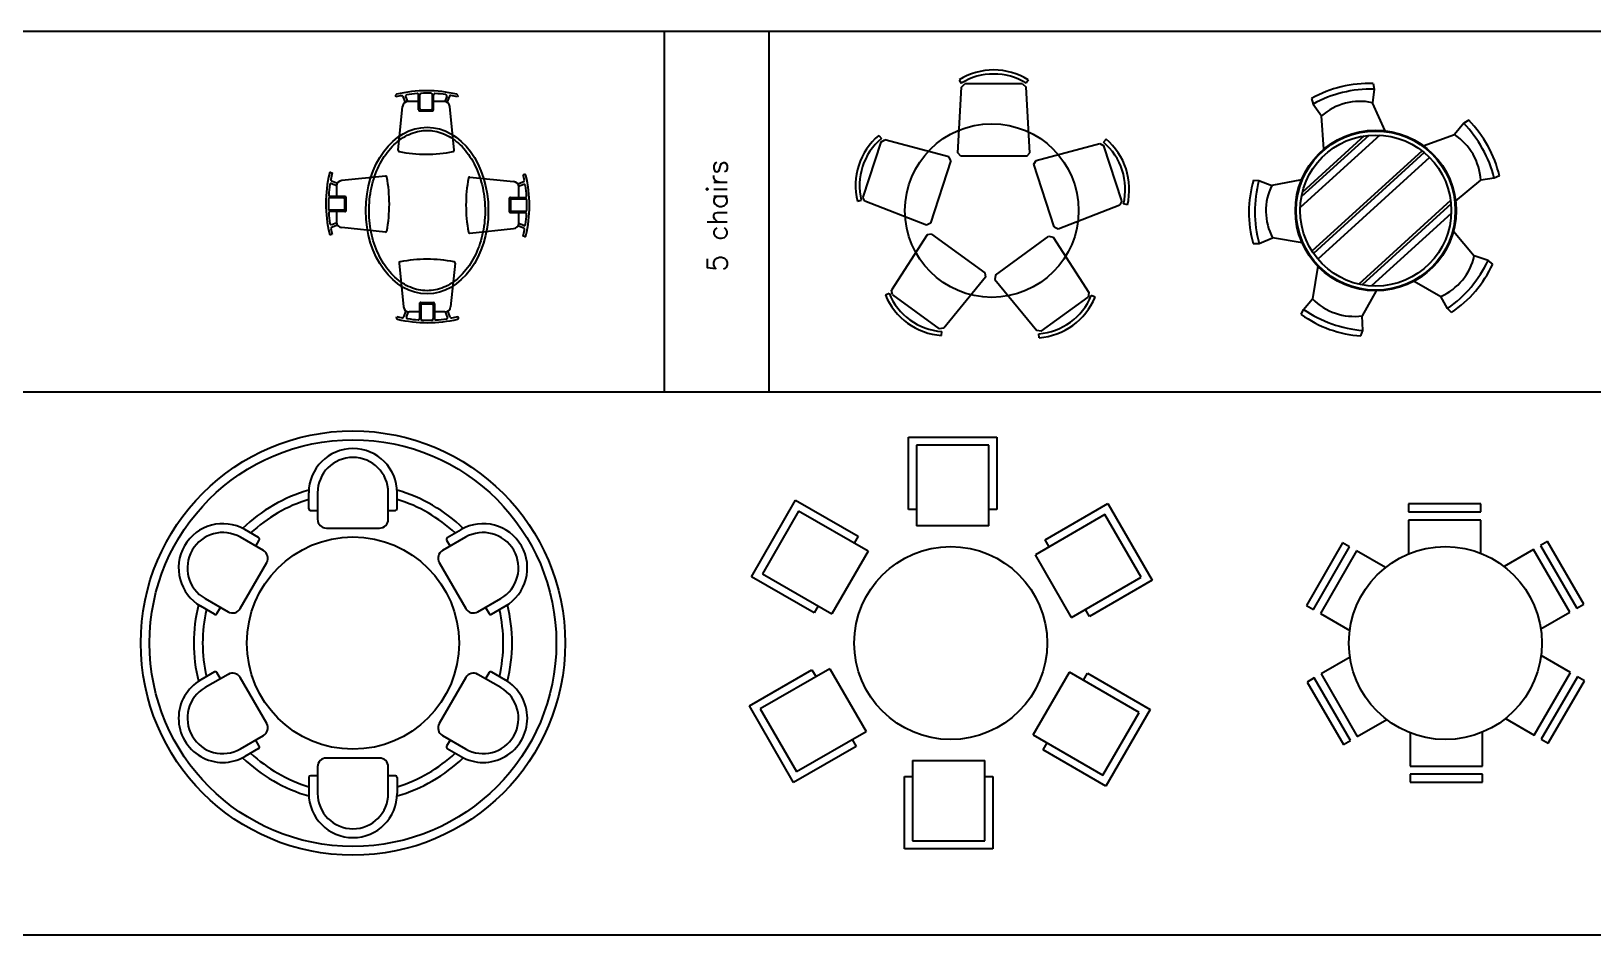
# Model space of a CAD drawing. Header units: inches. Extents: x 38074 to 101214, y 18833 to 57379.
# Drawn here: x 65706 to 75419, y 37841 to 43462 of the extents above; entities that cross this region are included whole.
import ezdxf

# ---------------------------------------------------------------- set-up
doc = ezdxf.new("R2010")
doc.units = ezdxf.units.IN
doc.layers.add('www.cad-blocks.net', color=7, linetype='Continuous')
doc.styles.get("Standard").update_dxf_attribs({"font": 'arial.ttf'})

# ---------------------------------------------------------------- blocks, each defined once
blk = doc.blocks.new('A$C34A253DA')
for p, q in [((0.4336, 1.4118), (0.4355, 1.4043)), ((0.4792, 1.4073), (0.4937, 1.3703)), ((0.4959, 1.4072), (0.5082, 1.376)), ((0.5768, 1.3765), (0.5118, 1.3765)), ((0.5767, 1.3251), (0.5769, 1.4176)), ((0.5845, 1.3328), (0.5847, 1.419)), ((0.6623, 1.3328), (0.6625, 1.4192)), ((0.67, 1.325), (0.6703, 1.4181)), ((0.7351, 1.3765), (0.6701, 1.3765)), ((0.7514, 1.4081), (0.7388, 1.376)), ((0.7682, 1.4085), (0.7532, 1.3703)), ((0.8197, 1.4118), (0.8179, 1.4043)), ((0.4491, 1.0725), (0.4769, 1.3447)), ((0.5845, 1.3173), (0.6623, 1.3172)), ((0.5923, 1.325), (0.6545, 1.325)), ((0.7978, 1.0725), (0.77, 1.3447)), ((0.0312, 0.9343), (0.0387, 0.9325)), ((0.0346, 0.8828), (0.0728, 0.8678)), ((0.3705, 0.9124), (0.0984, 0.8846)), ((0.8955, 0.9061), (1.1676, 0.8783)), ((1.2303, 0.8761), (1.1933, 0.8616)), ((1.2348, 0.9216), (1.2273, 0.9198)), ((0.1103, 0.7769), (0.0238, 0.7771)), ((0.1181, 0.7846), (0.025, 0.7849)), ((0.0349, 0.866), (0.0671, 0.8534)), ((0.0665, 0.8497), (0.0665, 0.7847)), ((1.148, 0.7786), (1.2406, 0.7783)), ((1.2302, 0.8593), (1.1989, 0.8471)), ((1.1995, 0.7785), (1.1995, 0.8435)), ((0.1102, 0.6991), (0.024, 0.6993)), ((0.118, 0.6913), (0.0254, 0.6915)), ((0.0665, 0.6914), (0.0665, 0.6264)), ((0.118, 0.7069), (0.118, 0.7691)), ((0.1258, 0.6991), (0.1258, 0.7769)), ((1.1402, 0.7708), (1.1402, 0.693)), ((1.148, 0.763), (1.148, 0.7008)), ((1.148, 0.6852), (1.241, 0.685)), ((1.1558, 0.7708), (1.242, 0.7706)), ((1.1558, 0.693), (1.2422, 0.6928)), ((1.1995, 0.6201), (1.1995, 0.6852)), ((0.0357, 0.5938), (0.0728, 0.6083)), ((0.0359, 0.6105), (0.0671, 0.6228)), ((0.3705, 0.5637), (0.0984, 0.5915)), ((0.8955, 0.5575), (1.1676, 0.5853)), ((1.2314, 0.5871), (1.1933, 0.602)), ((1.2311, 0.6039), (1.1989, 0.6165)), ((0.0312, 0.5482), (0.0387, 0.5501)), ((1.2348, 0.5356), (1.2273, 0.5374)), ((0.4548, 0.3705), (0.4826, 0.0984)), ((0.8034, 0.3705), (0.7756, 0.0984)), ((0.5824, 0.118), (0.5826, 0.0254)), ((0.5901, 0.1258), (0.6679, 0.1258)), ((0.5902, 0.1102), (0.5903, 0.024)), ((0.5979, 0.118), (0.6601, 0.118)), ((0.6679, 0.1103), (0.6681, 0.0238)), ((0.6757, 0.1181), (0.6759, 0.025)), ((0.4393, 0.0312), (0.4411, 0.0387)), ((0.4848, 0.0357), (0.4993, 0.0728)), ((0.5016, 0.0359), (0.5138, 0.0671)), ((0.5824, 0.0665), (0.5174, 0.0665)), ((0.7408, 0.0665), (0.6758, 0.0665)), ((0.757, 0.0349), (0.7444, 0.0671)), ((0.7738, 0.0346), (0.7589, 0.0728)), ((0.8254, 0.0312), (0.8235, 0.0387))]:
    blk.add_line(p, q)
for centre, radius, start, end in [((0.4412, 1.4137), 0.00778, 103.27839, 193.83007), ((0.6267, 0.6277), 0.7998, 101.26447, 103.83007), ((0.6267, 0.6277), 0.8154, 76.72161, 103.27839), ((0.472, 1.4045), 0.00778, 21.39367, 101.26447), ((0.5118, 1.3416), 0.035, 90, 174.89182), ((0.5032, 1.41), 0.00778, 98.96997, 201.39367), ((0.6267, 0.6277), 0.7998, 94.16457, 98.96997), ((0.5692, 1.4176), 0.00778, 359.8256, 94.16457), ((0.5925, 1.419), 0.00778, 92.47383, 179.8256), ((0.6267, 0.6277), 0.7998, 87.97246, 92.47383), ((0.6547, 1.4192), 0.00778, 359.8256, 87.97246), ((0.678, 1.4181), 0.00778, 86.28299, 179.8256), ((0.6267, 0.6277), 0.7998, 81.47345, 86.28299), ((0.7351, 1.3416), 0.035, 5.10818, 90), ((0.7441, 1.411), 0.00778, 338.60633, 81.47345), ((0.7754, 1.4056), 0.00778, 79.17535, 158.60633), ((0.6267, 0.6277), 0.7998, 76.16993, 79.17535), ((0.8122, 1.4137), 0.00778, 346.16993, 76.72161), ((0.5845, 1.3251), 0.00778, 179.8256, 269.97093), ((0.5923, 1.3328), 0.00778, 179.8256, 270), ((0.6545, 1.3328), 0.00778, 270, 359.8256), ((0.6623, 1.325), 0.00778, 269.97093, 359.8256), ((0.4569, 1.0718), 0.00778, 174.89182, 259.24242), ((0.7901, 1.0718), 0.00778, 280.75758, 5.10818), ((0.6235, 1.9486), 0.9003, 259.24242, 280.75758), ((0.8154, 0.7413), 0.8154, 166.72161, 193.27839), ((0.0294, 0.9268), 0.00778, 76.16993, 166.72161), ((0.0374, 0.89), 0.00778, 169.17535, 248.60633), ((0.8154, 0.7413), 0.7998, 166.16993, 169.17535), ((0.1015, 0.8497), 0.035, 95.10818, 180), ((0.3712, 0.9047), 0.00778, 10.75758, 95.10818), ((-0.5056, 0.7381), 0.9003, 349.24242, 10.75758), ((1.7716, 0.7318), 0.9003, 169.24242, 190.75758), ((0.8948, 0.8984), 0.00778, 84.89182, 169.24242), ((1.1645, 0.8435), 0.035, 0, 84.89182), ((0.4506, 0.7286), 0.7998, 11.26447, 13.83007), ((1.2274, 0.8833), 0.00778, 291.39367, 11.26447), ((1.2366, 0.9141), 0.00778, 13.27839, 103.83007), ((0.4506, 0.7286), 0.8154, 346.72161, 13.27839), ((0.0238, 0.7693), 0.00778, 89.8256, 177.97246), ((0.8154, 0.7413), 0.7998, 171.47345, 176.28299), ((0.025, 0.7926), 0.00778, 176.28299, 269.8256), ((0.0321, 0.8587), 0.00778, 68.60633, 171.47345), ((0.118, 0.7769), 0.00778, 359.97093, 89.8256), ((1.148, 0.7708), 0.00778, 89.8256, 179.97093), ((1.233, 0.8521), 0.00778, 8.96997, 111.39367), ((1.2406, 0.7861), 0.00778, 269.8256, 4.16457), ((0.4506, 0.7286), 0.7998, 4.16457, 8.96997), ((0.8154, 0.7413), 0.7998, 177.97246, 182.47383), ((0.0241, 0.7071), 0.00778, 182.47383, 269.8256), ((0.0254, 0.6838), 0.00778, 89.8256, 184.16457), ((0.8154, 0.7413), 0.7998, 184.16457, 188.96997), ((0.1102, 0.7069), 0.00778, 269.8256, 0), ((0.1102, 0.7691), 0.00778, 0, 89.8256), ((0.118, 0.6991), 0.00778, 269.8256, 359.97093), ((1.148, 0.693), 0.00778, 179.97093, 269.8256), ((1.1558, 0.763), 0.00778, 89.8256, 180), ((1.1558, 0.7008), 0.00778, 180, 269.8256), ((1.241, 0.6773), 0.00778, 356.28299, 89.8256), ((1.2419, 0.7628), 0.00778, 2.47383, 89.8256), ((1.2422, 0.7006), 0.00778, 269.8256, 357.97246), ((0.4506, 0.7286), 0.7998, 357.97246, 2.47383), ((0.033, 0.6178), 0.00778, 188.96997, 291.39367), ((0.0386, 0.5866), 0.00778, 111.39367, 191.26447), ((0.8154, 0.7413), 0.7998, 191.26447, 193.83007), ((0.1015, 0.6264), 0.035, 180, 264.89182), ((1.1645, 0.6201), 0.035, 275.10818, 0), ((1.2339, 0.6112), 0.00778, 248.60633, 351.47345), ((1.2286, 0.5799), 0.00778, 349.17535, 68.60633), ((0.4506, 0.7286), 0.7998, 351.47345, 356.28299), ((0.0294, 0.5558), 0.00778, 193.27839, 283.83007), ((0.3712, 0.5715), 0.00778, 264.89182, 349.24242), ((0.8948, 0.5652), 0.00778, 190.75758, 275.10818), ((0.4506, 0.7286), 0.7998, 346.16993, 349.17535), ((1.2366, 0.5431), 0.00778, 256.16993, 346.72161), ((0.6291, -0.5056), 0.9003, 79.24242, 100.75758), ((0.4625, 0.3712), 0.00778, 100.75758, 185.10818), ((0.7957, 0.3712), 0.00778, 354.89182, 79.24242), ((0.5174, 0.1015), 0.035, 185.10818, 270), ((0.5901, 0.118), 0.00778, 90.02907, 180.1744), ((0.5979, 0.1102), 0.00778, 90, 180.1744), ((0.6601, 0.1102), 0.00778, 0.1744, 90), ((0.6679, 0.118), 0.00778, 0.1744, 90.02907), ((0.7408, 0.1015), 0.035, 270, 354.89182), ((0.4468, 0.0294), 0.00778, 166.16993, 256.72161), ((0.6323, 0.8154), 0.7998, 256.16993, 258.73553), ((0.6323, 0.8154), 0.8154, 256.72161, 283.27839), ((0.4776, 0.0386), 0.00778, 258.73553, 338.60633), ((0.5088, 0.033), 0.00778, 158.60633, 261.03003), ((0.6323, 0.8154), 0.7998, 261.03003, 265.83543), ((0.5748, 0.0254), 0.00778, 265.83543, 0.1744), ((0.5981, 0.0241), 0.00778, 180.1744, 267.52617), ((0.6323, 0.8154), 0.7998, 267.52617, 272.02754), ((0.6603, 0.0238), 0.00778, 272.02754, 0.1744), ((0.6837, 0.025), 0.00778, 180.1744, 273.71701), ((0.6323, 0.8154), 0.7998, 273.71701, 278.52655), ((0.7497, 0.0321), 0.00778, 278.52655, 21.39367), ((0.7811, 0.0374), 0.00778, 201.39367, 280.82465), ((0.6323, 0.8154), 0.7998, 280.82465, 283.83007), ((0.8178, 0.0294), 0.00778, 283.27839, 13.83007)]:
    blk.add_arc(centre, radius, start, end)
blk.add_ellipse((0.6294, 0.6975), major_axis=(0, 0.5184), ratio=0.734904)
blk.add_open_spline([(0.6294, 1.1959), (0.6181, 1.1959), (0.6068, 1.1952), (0.5782, 1.1914), (0.5608, 1.1874), (0.5266, 1.1758), (0.5098, 1.1683), (0.477, 1.1498), (0.4611, 1.1389), (0.4304, 1.1138), (0.4158, 1.0997), (0.388, 1.0685), (0.3749, 1.0515), (0.3507, 1.0148), (0.3395, 0.9952), (0.3195, 0.9539), (0.3106, 0.9322), (0.2952, 0.8871), (0.2887, 0.8638), (0.2783, 0.816), (0.2745, 0.7916), (0.2694, 0.7422), (0.2682, 0.7173), (0.2686, 0.6674), (0.2702, 0.6425), (0.276, 0.5932), (0.2802, 0.5689), (0.2913, 0.5215), (0.2981, 0.4983), (0.3142, 0.4537), (0.3234, 0.4323), (0.3441, 0.3916), (0.3555, 0.3723), (0.3803, 0.3364), (0.3936, 0.3197), (0.4218, 0.2894), (0.4367, 0.2757), (0.4677, 0.2515), (0.4838, 0.241), (0.5168, 0.2235), (0.5337, 0.2164), (0.568, 0.2058), (0.5854, 0.2023), (0.6204, 0.1987), (0.6379, 0.1987), (0.6729, 0.2022), (0.6903, 0.2057), (0.7246, 0.2162), (0.7415, 0.2233), (0.7746, 0.2407), (0.7906, 0.2512), (0.8216, 0.2753), (0.8365, 0.2889), (0.8648, 0.3193), (0.8781, 0.3359), (0.9029, 0.3718), (0.9144, 0.391), (0.9351, 0.4317), (0.9443, 0.4531), (0.9605, 0.4977), (0.9673, 0.5208), (0.9784, 0.5682), (0.9827, 0.5925), (0.9885, 0.6418), (0.9901, 0.6667), (0.9905, 0.7165), (0.9894, 0.7415), (0.9844, 0.7909), (0.9805, 0.8153), (0.9702, 0.8631), (0.9638, 0.8865), (0.9484, 0.9316), (0.9395, 0.9533), (0.9195, 0.9946), (0.9084, 1.0143), (0.8842, 1.051), (0.8712, 1.068), (0.8434, 1.0993), (0.8287, 1.1134), (0.7981, 1.1385), (0.7822, 1.1495), (0.7494, 1.168), (0.7326, 1.1756), (0.6985, 1.1873), (0.6811, 1.1913), (0.6523, 1.1952), (0.6408, 1.1959), (0.6294, 1.1959)], degree=3, knots=[0, 0, 0, 0, 0.095605, 0.095605, 0.244155, 0.244155, 0.392705, 0.392705, 0.541256, 0.541256, 0.689806, 0.689806, 0.838357, 0.838357, 0.986907, 0.986907, 1.135457, 1.135457, 1.284008, 1.284008, 1.432558, 1.432558, 1.581109, 1.581109, 1.729659, 1.729659, 1.878209, 1.878209, 2.02676, 2.02676, 2.17531, 2.17531, 2.32386, 2.32386, 2.472411, 2.472411, 2.620961, 2.620961, 2.769512, 2.769512, 2.918062, 2.918062, 3.066612, 3.066612, 3.215163, 3.215163, 3.363713, 3.363713, 3.512264, 3.512264, 3.660814, 3.660814, 3.809364, 3.809364, 3.957915, 3.957915, 4.106465, 4.106465, 4.255016, 4.255016, 4.403566, 4.403566, 4.552116, 4.552116, 4.700667, 4.700667, 4.849217, 4.849217, 4.997767, 4.997767, 5.146318, 5.146318, 5.294868, 5.294868, 5.443419, 5.443419, 5.591969, 5.591969, 5.740519, 5.740519, 5.88907, 5.88907, 6.03762, 6.03762, 6.186171, 6.186171, 6.283185, 6.283185, 6.283185, 6.283185])
blk = doc.blocks.new('A$C731F54EF')
for p, q in [((1.045, 2.156), (1.045, 2.255)), ((1.1, 2.255), (1.1, 2.09)), ((1.54, 2.09), (1.54, 2.255)), ((1.595, 2.156), (1.595, 2.255)), ((1.056, 2.145), (1.1, 2.145)), ((1.54, 2.145), (1.584, 2.145)), ((0.7632, 1.8955), (0.6203, 1.978)), ((0.7335, 1.9762), (0.6478, 2.0257)), ((0.7155, 1.923), (0.7375, 1.9611)), ((1.155, 2.035), (1.485, 2.035)), ((2.0197, 1.978), (1.8768, 1.8955)), ((1.9025, 1.9611), (1.9245, 1.923)), ((1.9065, 1.9762), (1.9922, 2.0257)), ((0.6183, 1.5346), (0.7833, 1.8204)), ((1.8567, 1.8204), (2.0217, 1.5346)), ((0.4003, 1.597), (0.5432, 1.5145)), ((2.0968, 1.5145), (2.2397, 1.597)), ((0.4585, 1.4998), (0.3728, 1.5493)), ((0.4735, 1.5039), (0.4955, 1.542)), ((2.1445, 1.542), (2.1665, 1.5039)), ((2.1815, 1.4998), (2.2672, 1.5493)), ((0.4585, 1.1402), (0.3728, 1.0907)), ((0.5432, 1.1255), (0.4003, 1.043)), ((0.4955, 1.098), (0.4735, 1.1361)), ((0.7833, 0.8196), (0.6183, 1.1054)), ((2.0217, 1.1054), (1.8567, 0.8196)), ((2.2397, 1.043), (2.0968, 1.1255)), ((2.1665, 1.1361), (2.1445, 1.098)), ((2.1815, 1.1402), (2.2672, 1.0907)), ((0.6203, 0.662), (0.7632, 0.7445)), ((0.7375, 0.6789), (0.7155, 0.717)), ((1.8768, 0.7445), (2.0197, 0.662)), ((1.9245, 0.717), (1.9025, 0.6789)), ((0.7335, 0.6638), (0.6478, 0.6143)), ((1.485, 0.605), (1.155, 0.605)), ((1.9065, 0.6638), (1.9922, 0.6143)), ((1.1, 0.495), (1.056, 0.495)), ((1.1, 0.55), (1.1, 0.385)), ((1.54, 0.385), (1.54, 0.55)), ((1.584, 0.495), (1.54, 0.495)), ((1.045, 0.484), (1.045, 0.385)), ((1.595, 0.484), (1.595, 0.385))]:
    blk.add_line(p, q)
for radius in [1.32, 1.265, 0.66]:
    blk.add_circle((1.32, 1.32), radius)
for centre, radius, start, end in [((1.32, 2.255), 0.275, 0, 180), ((1.32, 2.255), 0.22, 0.00007, 179.99993), ((1.32, 1.32), 0.99, 106.09893, 133.90107), ((1.32, 1.32), 0.99, 46.09893, 73.90107), ((1.32, 1.32), 0.935, 107.10464, 132.89536), ((1.056, 2.156), 0.011, 180, 270), ((1.584, 2.156), 0.011, 270, 0), ((1.32, 1.32), 0.935, 47.10464, 72.89536), ((0.5103, 1.7875), 0.275, 60, 240), ((1.155, 2.09), 0.055, 180, 270), ((1.485, 2.09), 0.055, 270, 0), ((2.1297, 1.7875), 0.275, 300, 120), ((0.5103, 1.7875), 0.22, 60.00007, 239.99993), ((0.728, 1.9666), 0.011, 330, 60), ((1.912, 1.9666), 0.011, 120, 210), ((2.1297, 1.7875), 0.22, 300.00007, 119.99993), ((0.7357, 1.8479), 0.055, 330, 60), ((1.9043, 1.8479), 0.055, 120, 210), ((1.32, 1.32), 0.99, 166.09893, 193.90107), ((1.32, 1.32), 0.99, 346.09893, 13.90107), ((1.32, 1.32), 0.935, 167.10464, 192.89536), ((0.464, 1.5094), 0.011, 240, 330), ((0.5707, 1.5621), 0.055, 240, 330), ((2.0693, 1.5621), 0.055, 210, 300), ((2.176, 1.5094), 0.011, 210, 300), ((1.32, 1.32), 0.935, 347.10464, 12.89536), ((0.5103, 0.8525), 0.275, 120, 300), ((0.464, 1.1306), 0.011, 30, 120), ((0.5707, 1.0779), 0.055, 30, 120), ((2.1297, 0.8525), 0.275, 240, 60), ((2.0693, 1.0779), 0.055, 60, 150), ((2.176, 1.1306), 0.011, 60, 150), ((0.5103, 0.8525), 0.22, 120.00007, 299.99993), ((2.1297, 0.8525), 0.22, 240.00007, 59.99993), ((0.7357, 0.7921), 0.055, 300, 30), ((1.9043, 0.7921), 0.055, 150, 240), ((1.32, 1.32), 0.99, 226.09893, 253.90107), ((1.32, 1.32), 0.935, 227.10464, 252.89536), ((0.728, 0.6734), 0.011, 300, 30), ((1.155, 0.55), 0.055, 90, 180), ((1.485, 0.55), 0.055, 0, 90), ((1.32, 1.32), 0.99, 286.09893, 313.90107), ((1.32, 1.32), 0.935, 287.10464, 312.89536), ((1.912, 0.6734), 0.011, 150, 240), ((1.056, 0.484), 0.011, 90, 180), ((1.584, 0.484), 0.011, 0, 90), ((1.32, 0.385), 0.275, 180, 0), ((1.32, 0.385), 0.22, 180.00007, 359.99993)]:
    blk.add_arc(centre, radius, start, end)
blk = doc.blocks.new('A$C21636012')
for p, q in [((0.9904, 2.1107), (0.9904, 2.5607)), ((0.9904, 2.5607), (1.5404, 2.5607)), ((1.5404, 2.5607), (1.5404, 2.1107)), ((1.0404, 2.5107), (1.0404, 2.0107)), ((1.4904, 2.5107), (1.0404, 2.5107)), ((1.4904, 2.0107), (1.4904, 2.5107)), ((0.0127, 1.6934), (0.2877, 2.1697)), ((0.2877, 2.1697), (0.6774, 1.9447)), ((1.8407, 1.9227), (2.2304, 2.1477)), ((2.2304, 2.1477), (2.5054, 1.6714)), ((0.306, 2.1014), (0.081, 1.7117)), ((0.739, 1.8514), (0.306, 2.1014)), ((1.0404, 2.1107), (0.9904, 2.1107)), ((1.5404, 2.1107), (1.4904, 2.1107)), ((2.2121, 2.0794), (1.7791, 1.8294)), ((2.4371, 1.6897), (2.2121, 2.0794)), ((0.6774, 1.9447), (0.6524, 1.9014)), ((1.4904, 2.0107), (1.0404, 2.0107)), ((0.739, 1.8514), (0.514, 1.4617)), ((1.8657, 1.8794), (1.8407, 1.9227)), ((2.0041, 1.4397), (1.7791, 1.8294)), ((0.4024, 1.4684), (0.0127, 1.6934)), ((0.081, 1.7117), (0.514, 1.4617)), ((2.0041, 1.4397), (2.4371, 1.6897)), ((2.5054, 1.6714), (2.1157, 1.4464)), ((0.4274, 1.5117), (0.4024, 1.4684)), ((2.1157, 1.4464), (2.0907, 1.4897)), ((0, 0.8894), (0.3897, 1.1144)), ((0.5013, 1.1211), (0.0683, 0.8711)), ((0.3897, 1.1144), (0.4147, 1.0711)), ((0.5013, 1.1211), (0.7263, 0.7313)), ((1.7664, 0.7093), (1.9914, 1.099)), ((2.4244, 0.849), (1.9914, 1.099)), ((2.078, 1.049), (2.103, 1.0923)), ((2.103, 1.0923), (2.4927, 0.8673)), ((0.275, 0.413), (0, 0.8894)), ((0.0683, 0.8711), (0.2933, 0.4813)), ((2.1994, 0.4593), (2.4244, 0.849)), ((2.4927, 0.8673), (2.2177, 0.391)), ((0.2933, 0.4813), (0.7263, 0.7313)), ((0.6397, 0.6813), (0.6647, 0.638)), ((1.7664, 0.7093), (2.1994, 0.4593)), ((0.6647, 0.638), (0.275, 0.413)), ((1.828, 0.616), (1.853, 0.6593)), ((2.2177, 0.391), (1.828, 0.616)), ((1.015, 0.55), (1.015, 0.05)), ((1.015, 0.55), (1.465, 0.55)), ((1.465, 0.05), (1.465, 0.55)), ((0.965, 0), (0.965, 0.45)), ((0.965, 0.45), (1.015, 0.45)), ((1.465, 0.45), (1.515, 0.45)), ((1.515, 0.45), (1.515, 0)), ((1.515, 0), (0.965, 0)), ((1.015, 0.05), (1.465, 0.05))]:
    blk.add_line(p, q)
blk.add_circle((1.2527, 1.2804), 0.6)
blk = doc.blocks.new('A$C1A3462B8')
for p, q in [((0.6348, 1.7314), (0.6348, 1.6814)), ((1.0848, 1.7314), (0.6348, 1.7314)), ((0.6348, 1.6814), (1.0848, 1.6814)), ((1.0848, 1.6814), (1.0848, 1.7314)), ((1.0848, 1.6314), (0.6348, 1.6314)), ((0.6348, 1.6314), (0.6348, 1.42)), ((1.0848, 1.4238), (1.0848, 1.6314)), ((0.225, 1.4893), (0, 1.0996)), ((0.0433, 1.0746), (0.2683, 1.4643)), ((0.2683, 1.4643), (0.225, 1.4893)), ((1.4995, 1.4976), (1.4562, 1.4726)), ((1.4562, 1.4726), (1.6812, 1.0828)), ((1.7245, 1.1078), (1.4995, 1.4976)), ((0.3116, 1.4393), (0.0866, 1.0496)), ((0.4914, 1.3355), (0.3116, 1.4393)), ((1.4129, 1.4476), (1.2297, 1.3418)), ((1.6379, 1.0578), (1.4129, 1.4476)), ((0, 1.0996), (0.0433, 1.0746)), ((1.6812, 1.0828), (1.7245, 1.1078)), ((0.0866, 1.0496), (0.2697, 0.9439)), ((1.4581, 0.954), (1.6379, 1.0578)), ((0.2711, 0.7774), (0.0914, 0.6736)), ((1.6426, 0.6818), (1.4595, 0.7876)), ((1.4176, 0.2921), (1.6426, 0.6818)), ((0.0481, 0.6486), (0.0048, 0.6236)), ((0.0048, 0.6236), (0.2298, 0.2339)), ((0.2731, 0.2589), (0.0481, 0.6486)), ((0.0914, 0.6736), (0.3164, 0.2839)), ((1.6859, 0.6568), (1.4609, 0.2671)), ((1.5042, 0.2421), (1.7292, 0.6318)), ((1.7292, 0.6318), (1.6859, 0.6568)), ((0.3164, 0.2839), (0.4995, 0.3896)), ((1.2378, 0.3959), (1.4176, 0.2921)), ((0.6444, 0.3076), (0.6444, 0.1)), ((1.0944, 0.1), (1.0944, 0.3114)), ((0.2298, 0.2339), (0.2731, 0.2589)), ((1.4609, 0.2671), (1.5042, 0.2421)), ((0.6444, 0.1), (1.0944, 0.1)), ((1.0944, 0.05), (0.6444, 0.05)), ((0.6444, 0.05), (0.6444, 0)), ((0.6444, 0), (1.0944, 0)), ((1.0944, 0), (1.0944, 0.05))]:
    blk.add_line(p, q)
blk.add_circle((0.8646, 0.8657), 0.6)
blk = doc.blocks.new('A$C47285798')
for p, q in [((0.6354, 1.1496), (0.6582, 1.5596)), ((0.6441, 1.6046), (0.6573, 1.5833)), ((0.6582, 1.5596), (0.6793, 1.5796)), ((1.0393, 1.5796), (0.6793, 1.5796)), ((1.0393, 1.5796), (1.0604, 1.5596)), ((1.0832, 1.1496), (1.0604, 1.5596)), ((1.0746, 1.6046), (1.0614, 1.5833)), ((0.157, 1.2176), (0.0458, 0.8752)), ((0.1442, 1.2589), (0.1603, 1.2398)), ((0.157, 1.2176), (0.1825, 1.2315)), ((0.5795, 1.1264), (0.1825, 1.2315)), ((1.1224, 1.1036), (1.5194, 1.2087)), ((1.5194, 1.2087), (1.545, 1.1948)), ((1.5578, 1.2359), (1.5417, 1.2168)), ((1.6562, 0.8524), (1.545, 1.1948)), ((0.5927, 1.1023), (0.466, 0.7124)), ((0.5927, 1.1023), (0.5795, 1.1264)), ((0.6543, 1.1296), (0.6354, 1.1496)), ((1.0643, 1.1296), (0.6543, 1.1296)), ((1.0643, 1.1296), (1.0832, 1.1496)), ((1.1093, 1.0795), (1.1224, 1.1036)), ((1.236, 0.6896), (1.1093, 1.0795)), ((0.0582, 0.849), (0.0458, 0.8752)), ((0.0112, 0.8495), (0.0354, 0.8554)), ((0.4412, 0.7006), (0.0582, 0.849)), ((1.2608, 0.6778), (1.6437, 0.8261)), ((1.6562, 0.8524), (1.6437, 0.8261)), ((1.6908, 0.8265), (1.6666, 0.8325)), ((0.466, 0.7124), (0.4412, 0.7006)), ((1.236, 0.6896), (1.2608, 0.6778)), ((0.4459, 0.6403), (0.2233, 0.2952)), ((0.4729, 0.6454), (0.4459, 0.6403)), ((0.4729, 0.6454), (0.8046, 0.4044)), ((0.8705, 0.3903), (1.2022, 0.6313)), ((1.2022, 0.6313), (1.2292, 0.6262)), ((1.2292, 0.6262), (1.4518, 0.2811)), ((0.8046, 0.4044), (0.8082, 0.3771)), ((0.8705, 0.3903), (0.8669, 0.363)), ((0.2287, 0.2666), (0.2233, 0.2952)), ((0.8082, 0.3771), (0.5487, 0.0588)), ((0.8669, 0.363), (1.1264, 0.0447)), ((0.1855, 0.2672), (0.2086, 0.2766)), ((0.2287, 0.2666), (0.5199, 0.055)), ((1.1552, 0.0409), (1.4465, 0.2525)), ((1.4518, 0.2811), (1.4465, 0.2525)), ((1.4896, 0.253), (1.4664, 0.2625)), ((0.5487, 0.0588), (0.5199, 0.055)), ((0.5337, 0.0142), (0.5355, 0.0391)), ((1.1552, 0.0409), (1.1264, 0.0447)), ((1.1413, 0), (1.1395, 0.0249))]:
    blk.add_line(p, q)
blk.add_circle((0.8473, 0.7914), 0.54)
for centre, radius, start, end in [((0.8593, 1.2575), 0.4084, 58.19737, 121.80263), ((0.8593, 1.2575), 0.3834, 58.19737, 121.80263), ((0.4078, 0.9469), 0.4084, 130.19737, 193.80263), ((0.4078, 0.9469), 0.3834, 130.19737, 193.80263), ((1.2942, 0.924), 0.3834, 346.19737, 49.80263), ((1.2942, 0.924), 0.4084, 346.19737, 49.80263), ((0.5636, 0.4215), 0.4084, 202.19737, 265.80263), ((0.5636, 0.4215), 0.3834, 202.19737, 265.80263), ((1.1114, 0.4073), 0.3834, 274.19737, 337.80263), ((1.1114, 0.4073), 0.4084, 274.19737, 337.80263)]:
    blk.add_arc(centre, radius, start, end)
blk = doc.blocks.new('A$C7E9952AB')
for p, q in [((0.7706, 1.5702), (0.7757, 1.5361)), ((0.3871, 1.4781), (0.3965, 1.4427)), ((0.7757, 1.5361), (0.7657, 1.4511)), ((0.3965, 1.4427), (0.4492, 1.3687)), ((0.4644, 1.1626), (0.4492, 1.3687)), ((0.8445, 1.2767), (0.7657, 1.4511)), ((1.3336, 1.3231), (1.2761, 1.2526)), ((1.3652, 1.3415), (1.3336, 1.3231)), ((1.0818, 1.1835), (1.2761, 1.2526)), ((1.524, 0.9821), (1.4394, 0.9693)), ((1.5555, 0.996), (1.524, 0.9821)), ((0.0255, 0.9698), (0.0598, 0.9667)), ((0.0598, 0.9667), (0.1399, 0.9368)), ((0.3244, 0.9712), (0.1399, 0.9368)), ((1.2829, 0.8396), (1.4394, 0.9693)), ((0.0604, 0.5762), (0.1448, 0.6099)), ((0.3287, 0.579), (0.1448, 0.6099)), ((1.2697, 0.652), (1.3992, 0.4989)), ((0.0238, 0.5755), (0.0604, 0.5762)), ((1.4854, 0.47), (1.3992, 0.4989)), ((0.4253, 0.4343), (0.393, 0.2305)), ((1.5138, 0.4469), (1.4854, 0.47)), ((1.0254, 0.3409), (1.1917, 0.2462)), ((0.3379, 0.165), (0.393, 0.2305)), ((0.7887, 0.2801), (0.7027, 0.1255)), ((1.2336, 0.1715), (1.1917, 0.2462)), ((0.3235, 0.1337), (0.3379, 0.165)), ((0.7061, 0.0347), (0.7027, 0.1255)), ((1.2577, 0.147), (1.2336, 0.1715)), ((0.6945, 0), (0.7061, 0.0347))]:
    blk.add_line(p, q)
at = {"linetype": 'ByBlock'}
for p, q in [((0.8109, 1.2495), (0.3168, 0.7996)), ((0.7434, 1.2481), (0.3245, 0.8667)), ((0.7148, 1.2446), (0.3307, 0.8949)), ((1.0746, 1.1514), (0.3898, 0.5279)), ((1.0877, 1.1408), (0.3991, 0.5139)), ((1.1206, 1.1106), (0.4261, 0.4783)), ((1.2524, 0.8419), (0.6814, 0.322)), ((1.2546, 0.8214), (0.7015, 0.3178)), ((1.2561, 0.7626), (0.7599, 0.3109))]:
    blk.add_line(p, q, dxfattribs=at)
for radius in [0.5, 0.495, 0.47]:
    blk.add_circle((0.7864, 0.7801), radius, dxfattribs=at)
for centre, radius, start, end in [((0.7411, 0.8483), 0.7225, 87.66753, 119.34351), ((0.7616, 0.7767), 0.7596, 88.94089, 118.73277), ((0.6888, 1.0976), 0.3618, 77.73746, 131.46984), ((0.7879, 0.7947), 0.7596, 14.28446, 44.07633), ((0.8515, 0.8334), 0.7225, 13.0111, 44.68707), ((1.0781, 0.9498), 0.3618, 3.08102, 56.8134), ((0.7197, 0.7698), 0.7225, 163.92199, 195.59797), ((0.7941, 0.7726), 0.7596, 165.19535, 194.98723), ((0.4651, 0.7782), 0.3618, 153.99192, 207.7243), ((1.046, 0.5773), 0.3618, 293.74562, 347.478), ((0.7985, 0.7941), 0.7596, 304.94905, 334.74093), ((0.8571, 0.7482), 0.7225, 303.6757, 335.35167), ((0.6514, 0.4837), 0.3618, 224.41164, 278.14402), ((0.7446, 0.7207), 0.7225, 234.34171, 266.01769), ((0.7669, 0.7918), 0.7596, 235.61507, 265.40695)]:
    blk.add_arc(centre, radius, start, end)
blk = doc.blocks.new('FORMAT')
at = {"color": 155, "true_color": 0x546d8e}
for p, q in [((41802.8, 43462), (101214, 43462)), ((69642.4, 43462), (69642.4, 41218.3)), ((70293.7, 43462), (70293.7, 41218.3)), ((41802.8, 41218.3), (101214, 41218.3)), ((41802.8, 37840.9), (101214, 37840.9))]:
    blk.add_line(p, q, dxfattribs=at)
at = {"layer": 'www.cad-blocks.net'}
blk.add_line((41802.8, 43462), (69247.4, 43462), dxfattribs=at)
at = {"layer": 'www.cad-blocks.net', "insert": (69909.9, 41965.1), "char_height": 125, "attachment_point": 1, "rotation": 90}
blk.add_mtext_dynamic_manual_height_columns('{\\Fsimplex|c0;5 chairs}', width=5331.342, gutter_width=12.5, heights=[0], dxfattribs=at)

msp = doc.modelspace()

# ---------------------------------------------------------------- block references
at = {"xscale": 1000, "yscale": 1000, "zscale": 1000}
for name, p in [('A$C47285798', (70833.3, 41554.9)), ('A$C7E9952AB', (73282.4, 41566.2)), ('A$C34A253DA', (67538.5, 41648.8)), ('A$C731F54EF', (66386.8, 38335.6)), ('A$C21636012', (70172.4, 38375.2)), ('A$C1A3462B8', (73637.7, 38789.8))]:
    msp.add_blockref(name, p, dxfattribs=at)
at = {"layer": 'www.cad-blocks.net'}
msp.add_blockref('FORMAT', (0, 0), dxfattribs=at)

doc.saveas('drawing.dxf')
